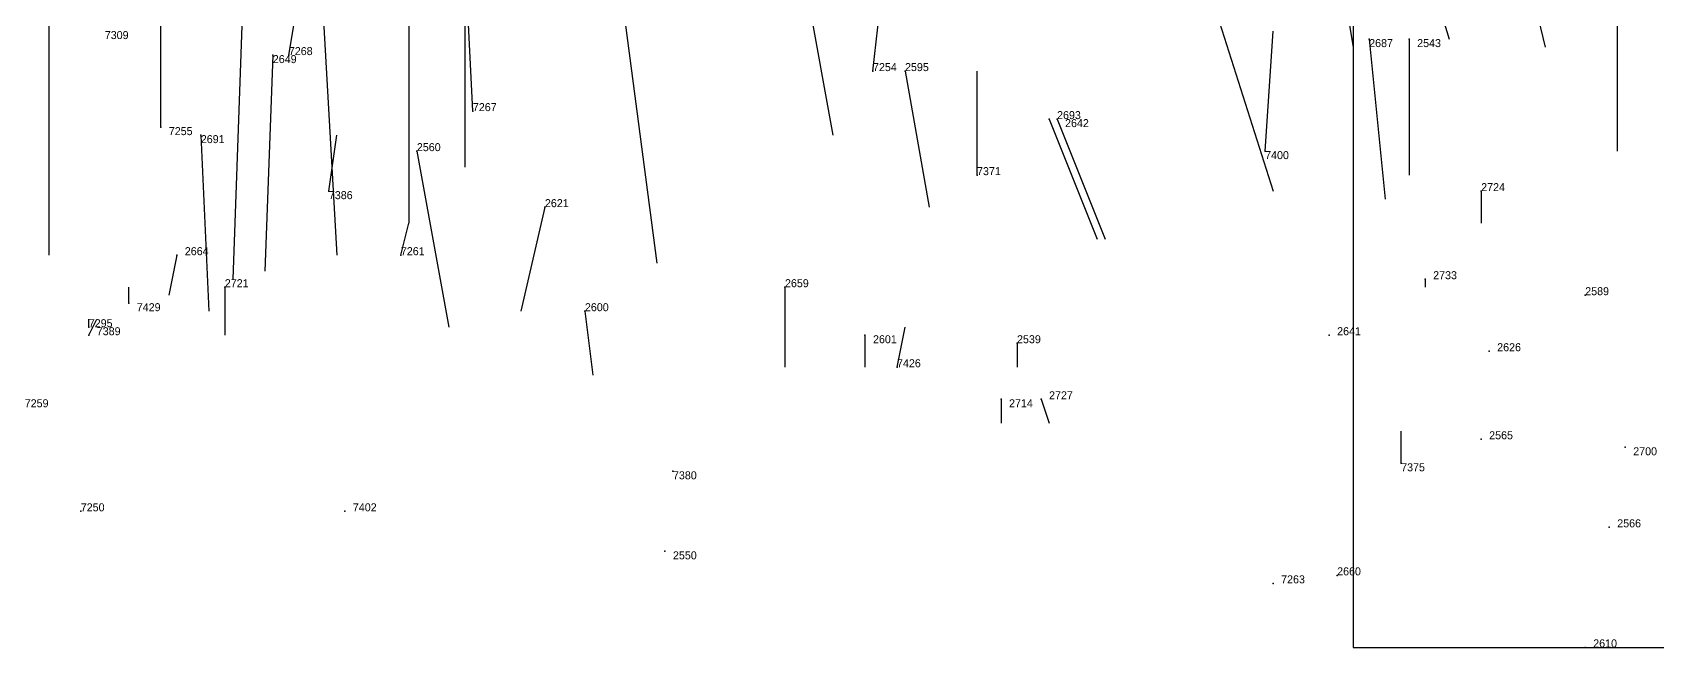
# Model space of a CAD drawing. Extents: x -0.07 to 1.1, y -0.07 to 1.1.
# Drawn here: x 0.507 to 0.71, y 0.87 to 0.9468 of the extents above; entities that cross this region are included whole.
import ezdxf

# ---------------------------------------------------------------- set-up
doc = ezdxf.new("R2010")
doc.units = 0
for name, color, linetype in [('Facilities', 3, 'CONTINUOUS'), ('Min_max_boxes', 1, 'CONTINUOUS'), ('Normals', 1, 'CONTINUOUS'), ('Source_points', 5, 'CONTINUOUS'), ('Text', 3, 'CONTINUOUS')]:
    doc.layers.add(name, color=color, linetype=linetype)

msp = doc.modelspace()

# ---------------------------------------------------------------- linework, layer by layer
at = {"layer": 'Facilities', "color": 3}
for p in [(0.674, 0.946), (0.679, 0.946), (0.537, 0.944), (0.539, 0.944, 1), (0.612, 0.942, 1), (0.616, 0.942), (0.562, 0.937, 1), (0.523, 0.935, 1), (0.634, 0.936), (0.635, 0.936), (0.528, 0.934), (0.555, 0.932), (0.661, 0.932, 1), (0.625, 0.929, 1), (0.544, 0.927, 1), (0.688, 0.927), (0.571, 0.925), (0.525, 0.919), (0.553, 0.919, 1), (0.681, 0.916), (0.531, 0.915), (0.601, 0.915), (0.701, 0.914), (0.519, 0.913, 1), (0.576, 0.912), (0.514, 0.91, 1), (0.514, 0.909, 1), (0.611, 0.909), (0.63, 0.908), (0.669, 0.909), (0.689, 0.907), (0.615, 0.905, 1), (0.628, 0.901), (0.633, 0.901), (0.688, 0.896), (0.706, 0.895), (0.587, 0.892, 1), (0.678, 0.893, 1), (0.513, 0.887, 1), (0.546, 0.887, 1), (0.704, 0.885), (0.586, 0.882), (0.662, 0.878, 1), (0.67, 0.879), (0.701, 0.87)]:
    msp.add_point(p, dxfattribs=at)
at = {"layer": 'Min_max_boxes', "color": 1}
for p, q in [((0.672, 0.988), (0.672, 0.87)), ((0.672, 0.988), (0.672, 0.87)), ((0.672, 0.87), (0.95, 0.87)), ((0.672, 0.87), (0.95, 0.87)), ((0.672, 0.87), (0.672, 0.87))]:
    msp.add_line(p, q, dxfattribs=at)
at = {"layer": 'Normals', "color": 1}
for p, q in [((0.595, 1, 0.009), (0.607, 0.934, 0.083)), ((0.705, 1), (0.705, 0.932, 0.074)), ((0.663, 0.998), (0.672, 0.945, 0.084)), ((0.684, 0.994), (0.696, 0.945, 0.086)), ((0.561, 0.991), (0.561, 0.93, 0.08)), ((0.509, 0.99), (0.509, 0.919, 0.071)), ((0.554, 0.988), (0.554, 0.923, 0.077)), ((0.672, 0.986), (0.684, 0.946, 0.091)), ((0.534, 0.973), (0.532, 0.916, 0.082)), ((0.578, 0.971), (0.585, 0.918, 0.084)), ((0.539, 0.944, 1), (0.542, 0.962, 1.098)), ((0.612, 0.942, 1), (0.614, 0.96, 1.098)), ((0.562, 0.937, 1), (0.561, 0.957, 1.098)), ((0.543, 0.954), (0.545, 0.919, 0.094)), ((0.523, 0.935, 1), (0.523, 0.949, 1.099)), ((0.655, 0.949), (0.662, 0.927, 0.097)), ((0.661, 0.932, 1), (0.662, 0.947, 1.099)), ((0.674, 0.946), (0.676, 0.926, 0.098)), ((0.679, 0.946), (0.679, 0.929, 0.098)), ((0.537, 0.944), (0.536, 0.917, 0.096)), ((0.616, 0.942), (0.619, 0.925, 0.098)), ((0.625, 0.929, 1), (0.625, 0.942, 1.099)), ((0.634, 0.936), (0.64, 0.921, 0.099)), ((0.635, 0.936), (0.641, 0.921, 0.099)), ((0.528, 0.934), (0.529, 0.912, 0.098)), ((0.544, 0.927, 1), (0.545, 0.934, 1.1)), ((0.555, 0.932), (0.559, 0.91, 0.097)), ((0.688, 0.927), (0.688, 0.923, 0.1)), ((0.571, 0.925), (0.568, 0.912, 0.099)), ((0.553, 0.919, 1), (0.554, 0.923, 1.1)), ((0.525, 0.919), (0.524, 0.914, 0.1)), ((0.681, 0.916), (0.681, 0.915, 0.1)), ((0.519, 0.913, 1), (0.519, 0.915, 1.1)), ((0.531, 0.915), (0.531, 0.909, 0.1)), ((0.601, 0.915), (0.601, 0.905, 0.099)), ((0.701, 0.914), (0.701, 0.914, 0.1)), ((0.576, 0.912), (0.577, 0.904, 0.1)), ((0.514, 0.91, 1), (0.514, 0.911, 1.1)), ((0.514, 0.909, 1), (0.515, 0.911, 1.1)), ((0.615, 0.905, 1), (0.616, 0.91, 1.1)), ((0.611, 0.909), (0.611, 0.905, 0.1)), ((0.63, 0.908), (0.63, 0.905, 0.1)), ((0.669, 0.909), (0.669, 0.909, 0.1)), ((0.689, 0.907), (0.689, 0.907, 0.1)), ((0.628, 0.901), (0.628, 0.898, 0.1)), ((0.633, 0.901), (0.634, 0.898, 0.1)), ((0.678, 0.893, 1), (0.678, 0.897, 1.1)), ((0.688, 0.896), (0.688, 0.896, 0.1)), ((0.706, 0.895), (0.706, 0.895, 0.1)), ((0.587, 0.892, 1), (0.587, 0.892, 1.1)), ((0.513, 0.887, 1), (0.513, 0.887, 1.1)), ((0.546, 0.887, 1), (0.546, 0.887, 1.1)), ((0.704, 0.885), (0.704, 0.885, 0.1)), ((0.586, 0.882), (0.586, 0.882, 0.1)), ((0.662, 0.878, 1), (0.662, 0.878, 1.1)), ((0.67, 0.879), (0.67, 0.879, 0.1)), ((0.701, 0.87), (0.701, 0.87, 0.1))]:
    msp.add_line(p, q, dxfattribs=at)
at = {"layer": 'Source_points', "color": 5}
for p in [(0.674, 0.946), (0.679, 0.946), (0.537, 0.944), (0.539, 0.944, 1), (0.612, 0.942, 1), (0.616, 0.942), (0.562, 0.937, 1), (0.523, 0.935, 1), (0.634, 0.936), (0.635, 0.936), (0.528, 0.934), (0.555, 0.932), (0.661, 0.932, 1), (0.625, 0.929, 1), (0.544, 0.927, 1), (0.688, 0.927), (0.571, 0.925), (0.525, 0.919), (0.553, 0.919, 1), (0.681, 0.916), (0.531, 0.915), (0.601, 0.915), (0.701, 0.914), (0.519, 0.913, 1), (0.576, 0.912), (0.514, 0.91, 1), (0.514, 0.909, 1), (0.611, 0.909), (0.63, 0.908), (0.669, 0.909), (0.689, 0.907), (0.615, 0.905, 1), (0.628, 0.901), (0.633, 0.901), (0.688, 0.896), (0.706, 0.895), (0.587, 0.892, 1), (0.678, 0.893, 1), (0.513, 0.887, 1), (0.546, 0.887, 1), (0.704, 0.885), (0.586, 0.882), (0.662, 0.878, 1), (0.67, 0.879), (0.701, 0.87)]:
    msp.add_point(p, dxfattribs=at)

# ---------------------------------------------------------------- texts
at = {"layer": 'Text', "color": 3}
for s, p in [('7309', (0.516, 0.946, 1)), ('7268', (0.539, 0.944, 1)), ('2687', (0.674, 0.945)), ('2543', (0.68, 0.945)), ('2649', (0.537, 0.943)), ('7254', (0.612, 0.942, 1)), ('2595', (0.616, 0.942)), ('7267', (0.562, 0.937, 1)), ('2693', (0.635, 0.936)), ('7255', (0.524, 0.934, 1)), ('2642', (0.636, 0.935)), ('2691', (0.528, 0.933)), ('2560', (0.555, 0.932)), ('7400', (0.661, 0.931, 1)), ('7371', (0.625, 0.929, 1)), ('2724', (0.688, 0.927)), ('7386', (0.544, 0.926, 1)), ('2621', (0.571, 0.925)), ('2664', (0.526, 0.919)), ('7261', (0.553, 0.919, 1)), ('2721', (0.531, 0.915)), ('2659', (0.601, 0.915)), ('2733', (0.682, 0.916)), ('2589', (0.701, 0.914)), ('7429', (0.52, 0.912, 1)), ('2600', (0.576, 0.912)), ('7295', (0.514, 0.91, 1)), ('7389', (0.515, 0.909, 1)), ('2641', (0.67, 0.909)), ('2601', (0.612, 0.908)), ('2539', (0.63, 0.908)), ('2626', (0.69, 0.907)), ('7426', (0.615, 0.905, 1)), ('2727', (0.634, 0.901)), ('7259', (0.506, 0.9, 1)), ('2714', (0.629, 0.9)), ('2565', (0.689, 0.896)), ('2700', (0.707, 0.894)), ('7380', (0.587, 0.891, 1)), ('7375', (0.678, 0.892, 1)), ('7250', (0.513, 0.887, 1)), ('7402', (0.547, 0.887, 1)), ('2566', (0.705, 0.885)), ('2550', (0.587, 0.881)), ('2660', (0.67, 0.879)), ('7263', (0.663, 0.878, 1)), ('2610', (0.702, 0.87))]:
    msp.add_text(s, height=0.001, dxfattribs=at).set_placement(p)

doc.saveas('drawing.dxf')
